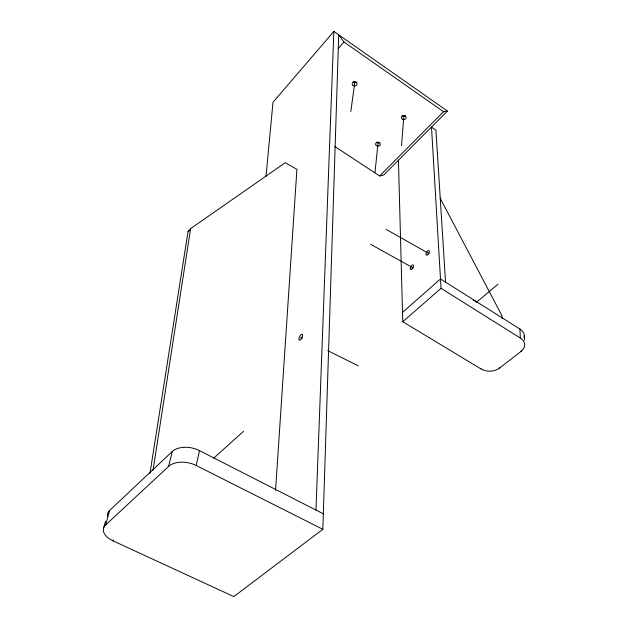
<?xml version="1.0" encoding="UTF-8"?>
<svg xmlns="http://www.w3.org/2000/svg" width="628" height="628" viewBox="0 0 628 628"><rect width="100%" height="100%" fill="white"/><g stroke="black" fill="none" stroke-linecap="round" stroke-linejoin="round"><path stroke-width="0.94" d="M323.334 513.83L199.469 450.598A19.908 12.285 11.1 0 0 172.221 451.54L109.672 510.399L105.59 525.008A19.013 10.762 12 0 0 113.04 540.857L233.836 596.6L322.839 529.31L338.728 34.823L343.956 41.982L443.556 111.698L447.442 111.07L333.853 31.4L272.999 102.262L266.013 176.397M315.963 510.062L333.853 31.4M275.551 490.397L296.911 169.356L285.238 162.707L190.629 228.592L188.055 231.528L149.974 473.339M401.52 145.759L403.93 115.238M374.971 172.629L378.166 141.881M350.809 111.564L354.93 81.585M152.989 470.521L190.629 228.592M105.59 525.008L168.618 466.408A20.143 12.254 11 0 1 196.179 465.497L199.469 450.598M168.618 466.408L172.221 451.54M113.04 540.857L113.291 539.939M103.447 528.619L105.504 521.279M338.202 48.568L343.956 41.982M334.803 146.528L379.642 175.966L443.556 111.698M447.442 111.07L383.653 175.055L379.642 175.966M213.614 458.205L243.538 431.318M402.517 312.383L440.503 278.973L519.968 329.088A13.314 9.389 -1.3 0 1 524.145 337.503M521.162 350.722L521.185 351.288L499.488 368.126A13.18 9.122 0 0 1 480.985 368.934L402.768 321.709L441.052 288.323L431.499 127.06L435.926 130.122L445.55 282.153M476.283 302.437L498.02 284.209M188.055 231.528L189.656 230.405M300.71 337.244L302.461 338.107M327.769 350.675L358.321 365.834M196.179 465.497L322.839 529.31M370.653 244.316L413.295 267.983M386.22 229.416L429.136 253.704M441.052 288.323L520.314 338.013A13.416 9.389 -1.2 0 1 521.185 351.288M440.118 198.11L501.921 315.625L502.227 318.467M524.309 335.572L524.498 340.015M519.968 329.088L520.314 338.013M398.435 160.226L402.768 321.709M499.48 367.568L499.488 368.126M480.985 368.377L480.985 368.934M356.987 81.978A2.449 2.088 9 0 1 353.234 81.93M379.634 142.532A2.347 1.931 5.9 0 1 376.643 142.258M405.539 115.85A2.394 2.01 3.8 0 1 402.171 115.536M107.459 516.224A18.809 10.802 12.1 0 1 109.672 510.399M473.331 300.129A4.647 2.41 49.7 0 1 476.558 302.508M353.093 85.408A2.457 2.096 9 0 0 357.034 84.246A2.457 2.096 9 0 0 353.729 81.836A2.457 2.096 9 0 0 353.093 85.408M376.431 145.657A2.355 1.931 5.9 0 0 380.246 144.613A2.355 1.931 5.9 0 0 377.098 142.375A2.355 1.931 5.9 0 0 376.431 145.657M402.391 119.187A2.41 2.01 3.8 0 0 406.143 117.75A2.41 2.01 3.8 0 0 402.705 115.717A2.41 2.01 3.8 0 0 402.391 119.187M412.023 268.917A2.591 1.17 -60.9 0 0 413.185 264.961A2.591 1.17 -60.9 0 0 410.39 267.693A2.591 1.17 -60.9 0 0 412.023 268.917M427.825 254.576A2.63 1.201 -60.4 0 0 428.979 250.596A2.63 1.201 -60.4 0 0 426.114 253.39A2.63 1.201 -60.4 0 0 427.825 254.576M300.883 339.324A3.218 1.287 -63.5 0 0 302.225 334.41A3.218 1.287 -63.5 0 0 299.046 338.005A3.218 1.287 -63.5 0 0 300.883 339.324"/></g></svg>
